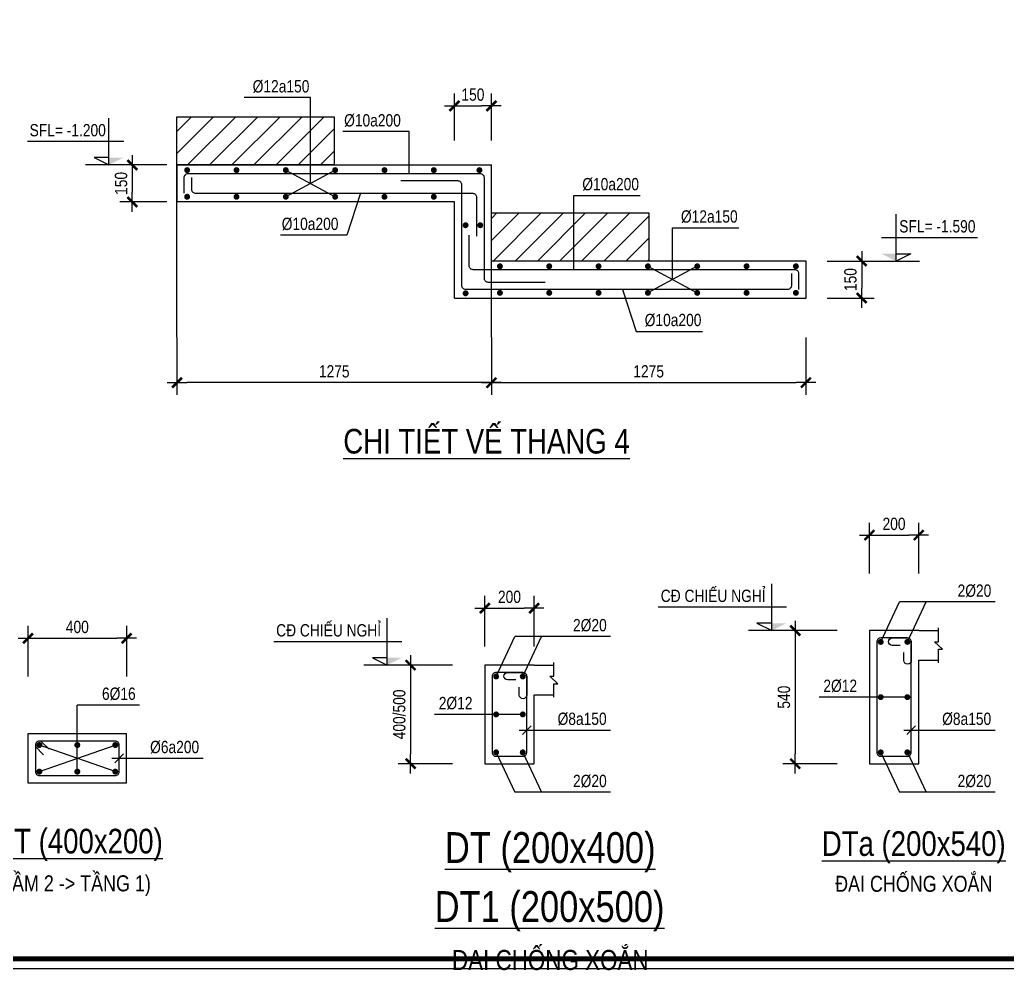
# Model space of a CAD drawing. Header units: millimetres. Extents: x 379264 to 1158416, y -283062 to 356890.
# Drawn here: x 1123054 to 1133062, y -30417 to -20778 of the extents above; entities that cross this region are included whole.
import ezdxf
from ezdxf.enums import TextEntityAlignment as Align

# ---------------------------------------------------------------- set-up
doc = ezdxf.new("R2010")
doc.units = ezdxf.units.MM
doc.linetypes.add('CENTER', pattern=[2, 1.25, -0.25, 0.25, -0.25])
for name, color, linetype in [('01PM. TEXT A', 3, 'Continuous'), ('02PM. TEXT B', 4, 'Continuous'), ('04PM. THIN', 7, 'Continuous'), ('05PM. FRAME', 4, 'Continuous'), ('07PM. WACO', 6, 'Continuous'), ('08PM. SSS X', 6, 'Continuous'), ('10PM. REBAR', 1, 'Continuous'), ('11PM. DIM', 2, 'Continuous'), ('12PM. GRID', 8, 'CENTER'), ('13PM. HATCH', 8, 'Continuous'), ('CHI TIET THANG SAN VUON$0$Number Step', 94, 'Continuous')]:
    doc.layers.add(name, color=color, linetype=linetype)
doc.styles.add('[PMDC2013]STYLE', font='arial.ttf', dxfattribs={"width": 0.8})
doc.dimstyles.new('20', dxfattribs={"dimtxt": 250, "dimasz": 200, "dimexe": 250, "dimexo": 0, "dimgap": 100, "dimtad": 1, "dimdec": 0, "dimlfac": 0.2, "dimzin": 0, "dimdsep": 46, "dimtxsty": '[PMDC2013]STYLE', "dimblk": 'TICK', "dimcen": 0, "dimdle": 300, "dimclrd": 2, "dimclre": 2, "dimclrt": 4, "dimadec": 0, "dimazin": 0, "dimtfac": 0.004, "dimtdec": 0, "dimtix": 1, "dimtmove": 2, "dimatfit": 3, "dimldrblk": 'TICK', "dimfxl": 1, "dimtvp": 0.8, "dimtolj": 1, "dimtzin": 0, "dimarcsym": 0})

# ---------------------------------------------------------------- blocks, each defined once
blk = doc.blocks.new('CHG_XX_Khung ten')
blk.add_lwpolyline([(15, 579), (826, 579), (826, 15), (15, 15)], close=True)
at = {"color": 4, "linetype": 'Continuous', "const_width": 1}
blk.add_lwpolyline([(17, 577), (824, 577), (824, 17), (17, 17)], close=True, dxfattribs=at)
blk = doc.blocks.new('TICK')
at = {"color": 0, "linetype": 'ByBlock'}
blk.add_line((1, 0), (-1, 0), dxfattribs=at)
at = {"color": 7, "linetype": 'ByBlock', "const_width": 0.25}
blk.add_lwpolyline([(-0.5, -0.5), (0.5, 0.5)], dxfattribs=at)
blk = doc.blocks.new('*D1543')
at = {"layer": '11PM. DIM', "color": 2, "lineweight": -2, "transparency": 16777216}
for p, q in [((0, 2379), (0, 3405)), ((1000, 2379), (1000, 3405)), ((200, 3155), (800, 3155))]:
    blk.add_line(p, q, dxfattribs=at)
at = {"layer": 'Defpoints', "color": 0, "transparency": 16777216}
for p in [(1000, 3155), (0, 2379), (1000, 2379)]:
    blk.add_point(p, dxfattribs=at)
at = {"layer": '11PM. DIM', "color": 2, "lineweight": -2, "transparency": 16777216, "xscale": 200, "yscale": 200, "zscale": 200, "rotation": 180}
blk.add_blockref('TICK', (0, 3155), dxfattribs=at)
at = {"layer": '11PM. DIM', "color": 2, "lineweight": -2, "transparency": 16777216, "xscale": 200, "yscale": 200, "zscale": 200}
blk.add_blockref('TICK', (1000, 3155), dxfattribs=at)
at = {"layer": '11PM. DIM', "color": 4, "transparency": 16777216, "insert": (500, 3383), "char_height": 250, "attachment_point": 5, "style": '[PMDC2013]STYLE'}
blk.add_mtext('\\A1;200', dxfattribs=at)
blk = doc.blocks.new('*D1544')
at = {"layer": '11PM. DIM', "color": 2, "lineweight": -2, "transparency": 16777216}
for p, q in [((-653, 2000), (-1753, 2000)), ((-1503, 1800), (-1503, 200)), ((-653, 0), (-1753, 0))]:
    blk.add_line(p, q, dxfattribs=at)
at = {"layer": 'Defpoints', "color": 0, "transparency": 16777216}
for p in [(-653, 2000), (-1503, 0), (-653, 0)]:
    blk.add_point(p, dxfattribs=at)
at = {"layer": '11PM. DIM', "color": 2, "lineweight": -2, "transparency": 16777216, "xscale": 200, "yscale": 200, "zscale": 200}
for p, rotation in [((-1503, 2000), 90), ((-1503, 0), 270)]:
    blk.add_blockref('TICK', p, dxfattribs=dict(at, rotation=rotation))
at = {"layer": '11PM. DIM', "color": 4, "transparency": 16777216, "insert": (-1733, 1000), "char_height": 250, "width": 1149.72, "attachment_point": 5, "rotation": 90, "style": '[PMDC2013]STYLE'}
blk.add_mtext('\\A1;400/500', dxfattribs=at)
blk = doc.blocks.new('*U5')
at = {"layer": '08PM. SSS X'}
blk.add_lwpolyline([(230, 150), (770, 150, 0.414214), (850, 230), (850, 1770, 0.414214), (770, 1850), (230, 1850, 0.414214), (150, 1770), (150, 230, 0.414214)], format="xyb", close=True, dxfattribs=at)
blk = doc.blocks.new('*U806')
at = {"layer": '04PM. THIN'}
for p, q in [((0, 0), (0, 950)), ((-300, 475), (2300, 475)), ((0, 150), (300, 150)), ((300, 150), (0, 0))]:
    blk.add_line(p, q, dxfattribs=at)
at = {"layer": '04PM. THIN', "linetype": 'ByBlock'}
blk.add_line((-475, 0), (475, 0), dxfattribs=at)
at = {"layer": '04PM. THIN'}
blk.add_solid([(0, 0), (0, 150), (-300, 150)], dxfattribs=at)
blk = doc.blocks.new('*D530')
at = {"layer": '11PM. DIM', "color": 2, "lineweight": -2, "transparency": 16777216}
for p, q in [((591912, -17457), (591912, -16431)), ((593912, -17457), (593912, -16431)), ((592112, -16681), (593712, -16681))]:
    blk.add_line(p, q, dxfattribs=at)
at = {"layer": 'Defpoints', "color": 0, "transparency": 16777216}
for p in [(593912, -16681), (591912, -17457), (593912, -17457)]:
    blk.add_point(p, dxfattribs=at)
at = {"layer": '11PM. DIM', "color": 2, "lineweight": -2, "transparency": 16777216, "xscale": 200, "yscale": 200, "zscale": 200, "rotation": 180}
blk.add_blockref('TICK', (591912, -16681), dxfattribs=at)
at = {"layer": '11PM. DIM', "color": 2, "lineweight": -2, "transparency": 16777216, "xscale": 200, "yscale": 200, "zscale": 200}
blk.add_blockref('TICK', (593912, -16681), dxfattribs=at)
at = {"layer": '11PM. DIM', "color": 4, "transparency": 16777216, "insert": (592912, -16453), "char_height": 250, "attachment_point": 5, "style": '[PMDC2013]STYLE'}
blk.add_mtext('\\A1;400', dxfattribs=at)
blk = doc.blocks.new('*D531')
at = {"layer": '11PM. DIM', "color": 2, "lineweight": -2, "transparency": 16777216}
for p, q in [((591338, -18616), (590238, -18616)), ((590488, -18816), (590488, -19416)), ((591338, -19616), (590238, -19616))]:
    blk.add_line(p, q, dxfattribs=at)
at = {"layer": 'Defpoints', "color": 0, "transparency": 16777216}
for p in [(591338, -18616), (590488, -19616), (591338, -19616)]:
    blk.add_point(p, dxfattribs=at)
at = {"layer": '11PM. DIM', "color": 2, "lineweight": -2, "transparency": 16777216, "xscale": 200, "yscale": 200, "zscale": 200}
for p, rotation in [((590488, -18616), 90), ((590488, -19616), 270)]:
    blk.add_blockref('TICK', p, dxfattribs=dict(at, rotation=rotation))
at = {"layer": '11PM. DIM', "color": 4, "transparency": 16777216, "insert": (590260, -19116), "char_height": 250, "attachment_point": 5, "rotation": 90, "style": '[PMDC2013]STYLE'}
blk.add_mtext('\\A1;200', dxfattribs=at)
blk = doc.blocks.new('*U581')
at = {"layer": '08PM. SSS X'}
blk.add_lwpolyline([(230, 150), (1770, 150, 0.414214), (1850, 230), (1850, 770, 0.414214), (1770, 850), (230, 850, 0.414214), (150, 770), (150, 230, 0.414214)], format="xyb", close=True, dxfattribs=at)
blk = doc.blocks.new('*D1129')
at = {"layer": '11PM. DIM', "color": 2, "lineweight": -2, "transparency": 16777216}
for p, q in [((669778, -280684), (669778, -279657)), ((670778, -280684), (670778, -279657)), ((669978, -279907), (670578, -279907))]:
    blk.add_line(p, q, dxfattribs=at)
at = {"layer": 'Defpoints', "color": 0, "transparency": 16777216}
for p in [(670778, -279907), (669778, -280684), (670778, -280684)]:
    blk.add_point(p, dxfattribs=at)
at = {"layer": '11PM. DIM', "color": 2, "lineweight": -2, "transparency": 16777216, "xscale": 200, "yscale": 200, "zscale": 200, "rotation": 180}
blk.add_blockref('TICK', (669778, -279907), dxfattribs=at)
at = {"layer": '11PM. DIM', "color": 2, "lineweight": -2, "transparency": 16777216, "xscale": 200, "yscale": 200, "zscale": 200}
blk.add_blockref('TICK', (670778, -279907), dxfattribs=at)
at = {"layer": '11PM. DIM', "color": 4, "transparency": 16777216, "insert": (670278, -279680), "char_height": 250, "attachment_point": 5, "style": '[PMDC2013]STYLE'}
blk.add_mtext('\\A1;200', dxfattribs=at)
blk = doc.blocks.new('*D1130')
at = {"layer": '11PM. DIM', "color": 2, "lineweight": -2, "transparency": 16777216}
for p, q in [((669125, -281843), (668025, -281843)), ((668275, -282043), (668275, -284343)), ((669125, -284543), (668025, -284543))]:
    blk.add_line(p, q, dxfattribs=at)
at = {"layer": 'Defpoints', "color": 0, "transparency": 16777216}
for p in [(669125, -281843), (668275, -284543), (669125, -284543)]:
    blk.add_point(p, dxfattribs=at)
at = {"layer": '11PM. DIM', "color": 2, "lineweight": -2, "transparency": 16777216, "xscale": 200, "yscale": 200, "zscale": 200}
for p, rotation in [((668275, -281843), 90), ((668275, -284543), 270)]:
    blk.add_blockref('TICK', p, dxfattribs=dict(at, rotation=rotation))
at = {"layer": '11PM. DIM', "color": 4, "transparency": 16777216, "insert": (668047, -283193), "char_height": 250, "attachment_point": 5, "rotation": 90, "style": '[PMDC2013]STYLE'}
blk.add_mtext('\\A1;540', dxfattribs=at)
blk = doc.blocks.new('*U1184')
at = {"layer": '08PM. SSS X'}
blk.add_lwpolyline([(230, 150), (770, 150, 0.414214), (850, 230), (850, 2470, 0.414214), (770, 2550), (230, 2550, 0.414214), (150, 2470), (150, 230, 0.414214)], format="xyb", close=True, dxfattribs=at)
blk = doc.blocks.new('*D1342')
at = {"layer": '11PM. DIM', "color": 2, "lineweight": -2, "ltscale": 0.3, "transparency": 16777216}
for p, q in [((753493, -334645), (753493, -335810)), ((759867, -334645), (759867, -335810)), ((753693, -335560), (759667, -335560))]:
    blk.add_line(p, q, dxfattribs=at)
at = {"layer": 'Defpoints', "color": 0, "ltscale": 0.3, "transparency": 16777216}
for p in [(753493, -334645), (759867, -334645), (759867, -335560)]:
    blk.add_point(p, dxfattribs=at)
at = {"layer": '11PM. DIM', "color": 2, "lineweight": -2, "ltscale": 0.3, "transparency": 16777216, "xscale": 200, "yscale": 200, "zscale": 200, "rotation": 180}
blk.add_blockref('TICK', (753493, -335560), dxfattribs=at)
at = {"layer": '11PM. DIM', "color": 2, "lineweight": -2, "ltscale": 0.3, "transparency": 16777216, "xscale": 200, "yscale": 200, "zscale": 200}
blk.add_blockref('TICK', (759867, -335560), dxfattribs=at)
at = {"layer": '11PM. DIM', "color": 4, "ltscale": 0.3, "transparency": 16777216, "insert": (756680, -335332), "char_height": 250, "attachment_point": 5, "style": '[PMDC2013]STYLE'}
blk.add_mtext('\\A1;1275', dxfattribs=at)
blk = doc.blocks.new('*D1343')
at = {"layer": '11PM. DIM', "color": 2, "lineweight": -2, "ltscale": 0.3, "transparency": 16777216}
for p, q in [((747119, -334645), (747119, -335810)), ((753493, -334645), (753493, -335810)), ((753293, -335560), (747319, -335560))]:
    blk.add_line(p, q, dxfattribs=at)
at = {"layer": 'Defpoints', "color": 0, "ltscale": 0.3, "transparency": 16777216}
for p in [(747119, -334645), (753493, -334645), (747119, -335560)]:
    blk.add_point(p, dxfattribs=at)
at = {"layer": '11PM. DIM', "color": 2, "lineweight": -2, "ltscale": 0.3, "transparency": 16777216, "xscale": 200, "yscale": 200, "zscale": 200, "rotation": 180}
blk.add_blockref('TICK', (747119, -335560), dxfattribs=at)
at = {"layer": '11PM. DIM', "color": 2, "lineweight": -2, "ltscale": 0.3, "transparency": 16777216, "xscale": 200, "yscale": 200, "zscale": 200}
blk.add_blockref('TICK', (753493, -335560), dxfattribs=at)
at = {"layer": '11PM. DIM', "color": 4, "ltscale": 0.3, "transparency": 16777216, "insert": (750306, -335332), "char_height": 250, "attachment_point": 5, "style": '[PMDC2013]STYLE'}
blk.add_mtext('\\A1;1275', dxfattribs=at)
blk = doc.blocks.new('*D1344')
at = {"layer": '11PM. DIM', "color": 2, "lineweight": -2, "ltscale": 0.3, "transparency": 16777216}
for p, q in [((752743, -330647), (752743, -329697)), ((753493, -330647), (753493, -329697)), ((752943, -329947), (753293, -329947))]:
    blk.add_line(p, q, dxfattribs=at)
at = {"layer": 'Defpoints', "color": 0, "ltscale": 0.3, "transparency": 16777216}
for p in [(753493, -329947), (752743, -330647), (753493, -330647)]:
    blk.add_point(p, dxfattribs=at)
at = {"layer": '11PM. DIM', "color": 2, "lineweight": -2, "ltscale": 0.3, "transparency": 16777216, "xscale": 200, "yscale": 200, "zscale": 200, "rotation": 180}
blk.add_blockref('TICK', (752743, -329947), dxfattribs=at)
at = {"layer": '11PM. DIM', "color": 2, "lineweight": -2, "ltscale": 0.3, "transparency": 16777216, "xscale": 200, "yscale": 200, "zscale": 200}
blk.add_blockref('TICK', (753493, -329947), dxfattribs=at)
at = {"layer": '11PM. DIM', "color": 4, "ltscale": 0.3, "transparency": 16777216, "insert": (753118, -329719), "char_height": 250, "attachment_point": 5, "style": '[PMDC2013]STYLE'}
blk.add_mtext('\\A1;150', dxfattribs=at)
blk = doc.blocks.new('*D1345')
at = {"layer": '11PM. DIM', "color": 2, "lineweight": -2, "ltscale": 0.3, "transparency": 16777216}
for p, q in [((760299, -333094), (761249, -333094)), ((760999, -333294), (760999, -333644)), ((760299, -333844), (761249, -333844))]:
    blk.add_line(p, q, dxfattribs=at)
at = {"layer": 'Defpoints', "color": 0, "ltscale": 0.3, "transparency": 16777216}
for p in [(760299, -333094), (760299, -333844), (760999, -333844)]:
    blk.add_point(p, dxfattribs=at)
at = {"layer": '11PM. DIM', "color": 2, "lineweight": -2, "ltscale": 0.3, "transparency": 16777216, "xscale": 200, "yscale": 200, "zscale": 200}
for p, rotation in [((760999, -333094), 90), ((760999, -333844), 270)]:
    blk.add_blockref('TICK', p, dxfattribs=dict(at, rotation=rotation))
at = {"layer": '11PM. DIM', "color": 4, "ltscale": 0.3, "transparency": 16777216, "insert": (760771, -333469), "char_height": 250, "attachment_point": 5, "rotation": 90, "style": '[PMDC2013]STYLE'}
blk.add_mtext('\\A1;150', dxfattribs=at)
blk = doc.blocks.new('*D1346')
at = {"layer": '11PM. DIM', "color": 2, "lineweight": -2, "ltscale": 0.3, "transparency": 16777216}
for p, q in [((746913, -331144), (745963, -331144)), ((746213, -331344), (746213, -331694)), ((746913, -331894), (745963, -331894))]:
    blk.add_line(p, q, dxfattribs=at)
at = {"layer": 'Defpoints', "color": 0, "ltscale": 0.3, "transparency": 16777216}
for p in [(746913, -331144), (746213, -331894), (746913, -331894)]:
    blk.add_point(p, dxfattribs=at)
at = {"layer": '11PM. DIM', "color": 2, "lineweight": -2, "ltscale": 0.3, "transparency": 16777216, "xscale": 200, "yscale": 200, "zscale": 200}
for p, rotation in [((746213, -331144), 90), ((746213, -331894), 270)]:
    blk.add_blockref('TICK', p, dxfattribs=dict(at, rotation=rotation))
at = {"layer": '11PM. DIM', "color": 4, "ltscale": 0.3, "transparency": 16777216, "insert": (745986, -331519), "char_height": 250, "attachment_point": 5, "rotation": 90, "style": '[PMDC2013]STYLE'}
blk.add_mtext('\\A1;150', dxfattribs=at)
blk = doc.blocks.new('*U1185')
at = {"layer": '04PM. THIN'}
for p, q in [((0, 0), (0, 950)), ((-300, 475), (1650, 475)), ((0, 150), (300, 150)), ((300, 150), (0, 0))]:
    blk.add_line(p, q, dxfattribs=at)
at = {"layer": '04PM. THIN', "linetype": 'ByBlock'}
blk.add_line((-475, 0), (475, 0), dxfattribs=at)
at = {"layer": '04PM. THIN'}
blk.add_solid([(0, 0), (0, 150), (-300, 150)], dxfattribs=at)
blk = doc.blocks.new('*U682')
at = {"const_width": 60}
for points in [[(-5970, 0, -1), (-6030, 0, -1)], [(-4970, 0, -1), (-5030, 0, -1)], [(-3970, 0, -1), (-4030, 0, -1)], [(-2970, 0, -1), (-3030, 0, -1)], [(-1970, 0, -1), (-2030, 0, -1)], [(-970, 0, -1), (-1030, 0, -1)], [(30, 0, -1), (-30, 0, -1)]]:
    blk.add_lwpolyline(points, format="xyb", close=True, dxfattribs=at)
blk = doc.blocks.new('*U809')
at = {"const_width": 60}
for points in [[(-4970, 0, -1), (-5030, 0, -1)], [(-3970, 0, -1), (-4030, 0, -1)], [(-2970, 0, -1), (-3030, 0, -1)], [(-1970, 0, -1), (-2030, 0, -1)], [(-970, 0, -1), (-1030, 0, -1)], [(30, 0, -1), (-30, 0, -1)]]:
    blk.add_lwpolyline(points, format="xyb", close=True, dxfattribs=at)
blk = doc.blocks.new('*U647')
at = {"const_width": 60}
blk.add_lwpolyline([(30, 0, -1), (-30, 0, -1)], format="xyb", close=True, dxfattribs=at)
blk = doc.blocks.new('A$C1FC4012A')
at = {"layer": '04PM. THIN', "linetype": 'ByBlock'}
for p, q in [((230, 1770), (611.6, 2580)), ((2549.5, 2580), (611.6, 2580)), ((770, 1770), (1151.6, 2580)), ((770, 1000), (-1019.2, 1000)), ((700, 680.7), (2549.5, 680.7)), ((230, 230), (608.4, -580)), ((770, 230), (1148.4, -580)), ((2549.5, -580), (608.4, -580))]:
    blk.add_line(p, q, dxfattribs=at)
at = {"layer": '04PM. THIN', "linetype": 'ByBlock', "flags": 128}
blk.add_lwpolyline([(1400, 1347.3), (1400, 1622), (1480, 1622), (1320, 1772), (1400, 1772), (1400, 2054.5)], dxfattribs=at)
at = {"layer": '04PM. THIN', "const_width": 60}
for points in [[(200, 1770, 1), (260, 1770, 1)], [(740, 1770, 1), (800, 1770, 1)], [(200, 1000, 1), (260, 1000, 1)], [(740, 1000, 1), (800, 1000, 1)], [(200, 230, 1), (260, 230, 1)], [(740, 230, 1), (800, 230, 1)]]:
    blk.add_lwpolyline(points, format="xyb", close=True, dxfattribs=at)
at = {"layer": '05PM. FRAME'}
for p, q in [((1000, 2000), (0, 2000)), ((0, 2000), (0, 0)), ((1000, 2000), (1400, 2000)), ((1000, 0), (1000, 1400)), ((1000, 1400), (1400, 1400)), ((0, 0), (1000, 0))]:
    blk.add_line(p, q, dxfattribs=at)
at = {"layer": '07PM. WACO'}
blk.add_lwpolyline([(626.9, 1700), (463.8, 1700, -1), (463.8, 1850), (770, 1850, -0.4142136), (850, 1770), (850, 1392.4, -1), (700, 1392.4), (700, 1555.5)], format="xyb", dxfattribs=at)
at = {"layer": '10PM. REBAR'}
blk.add_line((761.6, 592.3), (938.4, 769), dxfattribs=at)
at = {"layer": '02PM. TEXT B', "ltscale": 500, "xscale": -1}
blk.add_blockref('*U806', (-1978.3, 2000), dxfattribs=at)
at = {"layer": '08PM. SSS X'}
blk.add_blockref('*U5', (0, 0), dxfattribs=at)
at = {"layer": '01PM. TEXT A', "style": '[PMDC2013]STYLE', "width": 0.8}
for s, p in [('%%UDT (200x400)', (1326.9, -2013.3)), ('%%UDT1 (200x500)', (1313.3, -3209.7))]:
    blk.add_text(s, height=625, dxfattribs=at).set_placement(p, align=Align.CENTER)
at = {"layer": '02PM. TEXT B', "ltscale": 500, "style": '[PMDC2013]STYLE', "width": 0.8}
blk.add_text('CĐ CHIẾU NGHỈ', height=250, dxfattribs=at).set_placement((-4228.8, 2705, 0), align=Align.MIDDLE_LEFT)
at = {"layer": '02PM. TEXT B', "color": 4, "style": '[PMDC2013]STYLE', "width": 0.8}
for s, height, p in [('2%%C20', 250, (1788.3, 2685)), ('2%%C12', 250, (-932.8, 1105)), ('%%C8a150', 250, (1475.5, 785.7)), ('2%%C20', 250, (1788.3, -475)), ('ĐAI CHỐNG XOẮN', 406.25, (-665, -4183.6))]:
    blk.add_text(s, height=height, dxfattribs=at).set_placement(p)
at = {"layer": '11PM. DIM'}
dim = blk.add_aligned_dim(p1=(0, 2378.6), p2=(1000, 2378.6), distance=776.8, dimstyle='20', override={"dimtxsty": '[PMDC2013]STYLE'}, dxfattribs=at)
dim.commit()
dim.dimension.update_dxf_attribs({"geometry": '*D1543', "text_midpoint": (500, 3383.1)})
dim = blk.add_aligned_dim(p1=(-653.3, 2000), p2=(-653.3, 0), distance=-850, text='<>/500', dimstyle='20', override={"dimtxsty": '[PMDC2013]STYLE'}, dxfattribs=at)
dim.commit()
dim.dimension.update_dxf_attribs({"geometry": '*D1544', "text_midpoint": (-1732.6, 1000)})
blk = doc.blocks.new('A$C3D863BF7')
at = {"layer": '04PM. THIN', "linetype": 'ByBlock'}
for p, q in [((2261.2, -578.6), (1000, -578.6)), ((1770, -1928.6), (230, -1388.6)), ((230, -1928.6), (1770, -1388.6)), ((1700, -1658.6), (3549.5, -1658.6))]:
    blk.add_line(p, q, dxfattribs=at)
at = {"layer": '04PM. THIN'}
blk.add_line((1000, -1928.6), (1000, -578.6), dxfattribs=at)
at = {"layer": '04PM. THIN', "const_width": 60}
for points in [[(200, -1388.6, 1), (260, -1388.6, 1)], [(970, -1388.6, 1), (1030, -1388.6, 1)], [(1740, -1388.6, 1), (1800, -1388.6, 1)], [(200, -1928.6, 1), (260, -1928.6, 1)], [(970, -1928.6, -1), (1030, -1928.6, -1)], [(1740, -1928.6, 1), (1800, -1928.6, 1)]]:
    blk.add_lwpolyline(points, format="xyb", close=True, dxfattribs=at)
at = {"layer": '05PM. FRAME'}
for p, q in [((2000, -1158.6), (0, -1158.6)), ((0, -1158.6), (0, -2158.6)), ((2000, -2158.6), (2000, -1158.6)), ((0, -2158.6), (2000, -2158.6))]:
    blk.add_line(p, q, dxfattribs=at)
at = {"layer": '07PM. WACO'}
for p, q in [((263.5, -1308.4), (428.8, -1473.7)), ((150, -1421.9), (315.3, -1587.2))]:
    blk.add_line(p, q, dxfattribs=at)
at = {"layer": '10PM. REBAR'}
blk.add_line((1761.6, -1747), (1938.4, -1570.2), dxfattribs=at)
at = {"layer": '08PM. SSS X'}
blk.add_blockref('*U581', (0, -2158.6), dxfattribs=at)
at = {"layer": '01PM. TEXT A', "style": '[PMDC2013]STYLE', "width": 0.8}
blk.add_text('%%UCT (400x200)', height=500, dxfattribs=at).set_placement((1024.4, -3587.6), align=Align.CENTER)
at = {"layer": '02PM. TEXT B', "color": 4, "style": '[PMDC2013]STYLE', "width": 0.8}
for s, height, p in [('6%%C16', 250, (1500, -473.6)), ('%%C6a200', 250, (2475.5, -1553.6)), ('(HẦM 2 -> TẦNG 1)', 325, (-707.6, -4356.3))]:
    blk.add_text(s, height=height, dxfattribs=at).set_placement(p)
at = {"layer": '11PM. DIM'}
for p1, p2, distance, picture, middle in [((0, 0), (2000, 0), 776.8, '*D530', (1000, 1004.4)), ((-573.7, -1158.6), (-573.7, -2158.6), -850, '*D531', (-1651.3, -1658.6))]:
    dim = blk.add_aligned_dim(p1=p1, p2=p2, distance=distance, dimstyle='20', override={"dimtxsty": '[PMDC2013]STYLE'}, dxfattribs=at)
    dim.commit()
    dim.dimension.update_dxf_attribs({"geometry": picture, "text_midpoint": middle, "insert": (-591911.7, 17457.4)})
blk = doc.blocks.new('A$C11FB7872')
at = {"layer": '04PM. THIN', "linetype": 'ByBlock'}
for p, q in [((230, -230), (611.6, 580)), ((2549.5, 580), (611.6, 580)), ((770, -230), (1151.6, 580)), ((770, -1350), (-1019.2, -1350)), ((700, -2019.3), (2549.5, -2019.3)), ((230, -2470), (608.4, -3280)), ((770, -2470), (1148.4, -3280)), ((2549.5, -3280), (608.4, -3280))]:
    blk.add_line(p, q, dxfattribs=at)
at = {"layer": '04PM. THIN', "linetype": 'ByBlock', "flags": 128}
blk.add_lwpolyline([(1400, -652.7), (1400, -378), (1480, -378), (1320, -228), (1400, -228), (1400, 54.5)], dxfattribs=at)
at = {"layer": '04PM. THIN', "const_width": 60}
for points in [[(200, -230, 1), (260, -230, 1)], [(740, -230, 1), (800, -230, 1)], [(200, -1350, 1), (260, -1350, 1)], [(740, -1350, 1), (800, -1350, 1)], [(200, -2470, 1), (260, -2470, 1)], [(740, -2470, 1), (800, -2470, 1)]]:
    blk.add_lwpolyline(points, format="xyb", close=True, dxfattribs=at)
at = {"layer": '05PM. FRAME'}
for p, q in [((1000, 0), (0, 0)), ((0, 0), (0, -2700)), ((1000, 0), (1400, 0)), ((1000, -2700), (1000, -600)), ((1000, -600), (1400, -600)), ((0, -2700), (1000, -2700))]:
    blk.add_line(p, q, dxfattribs=at)
at = {"layer": '07PM. WACO'}
blk.add_lwpolyline([(626.9, -300), (463.8, -300, -1), (463.8, -150), (770, -150, -0.4142136), (850, -230), (850, -607.6, -1), (700, -607.6), (700, -444.5)], format="xyb", dxfattribs=at)
at = {"layer": '10PM. REBAR'}
blk.add_line((761.6, -2107.7), (938.4, -1931), dxfattribs=at)
at = {"layer": '02PM. TEXT B', "ltscale": 500, "xscale": -1}
blk.add_blockref('*U806', (-1978.3, 0), dxfattribs=at)
at = {"layer": '08PM. SSS X'}
blk.add_blockref('*U1184', (0, -2700), dxfattribs=at)
at = {"layer": '01PM. TEXT A', "style": '[PMDC2013]STYLE', "width": 0.8}
blk.add_text('%%UDTa (200x540)', height=500, dxfattribs=at).set_placement((899.8, -4569.5), align=Align.CENTER)
at = {"layer": '02PM. TEXT B', "ltscale": 500, "style": '[PMDC2013]STYLE', "width": 0.8}
blk.add_text('CĐ CHIẾU NGHỈ', height=250, dxfattribs=at).set_placement((-4228.8, 705, 0), align=Align.MIDDLE_LEFT)
at = {"layer": '02PM. TEXT B', "color": 4, "style": '[PMDC2013]STYLE', "width": 0.8}
for s, height, p in [('2%%C20', 250, (1788.3, 685)), ('2%%C12', 250, (-932.8, -1245)), ('%%C8a150', 250, (1475.5, -1914.3)), ('2%%C20', 250, (1788.3, -3175)), ('ĐAI CHỐNG XOẮN', 325, (-693.7, -5298.2))]:
    blk.add_text(s, height=height, dxfattribs=at).set_placement(p)
at = {"layer": '11PM. DIM'}
for p1, p2, distance, picture, middle in [((0, 1158.6), (1000, 1158.6), 776.8, '*D1129', (500, 2163.1)), ((-653.3, 0), (-653.3, -2700), -850, '*D1130', (-1731, -1350))]:
    dim = blk.add_aligned_dim(p1=p1, p2=p2, distance=distance, dimstyle='20', override={"dimtxsty": '[PMDC2013]STYLE'}, dxfattribs=at)
    dim.commit()
    dim.dimension.update_dxf_attribs({"geometry": picture, "text_midpoint": middle, "insert": (-669778, 281842.8)})
blk = doc.blocks.new('A$C7FF93DE8')
at = {"layer": '13PM. HATCH'}
h = blk.add_hatch(dxfattribs=at)
h.set_pattern_fill('ANSI31', color=256, scale=100, style=0)
h.set_pattern_definition([(45, (-11431, -10983.06), (-224.5064, 224.5064), [])])
h.paths.add_polyline_path([(0, 0), (3190.9, 0), (3190.9, -978.3), (0, -978.3)])
h = blk.add_hatch(dxfattribs=at)
h.set_pattern_fill('ANSI31', color=256, scale=100, style=0)
h.set_pattern_definition([(45, (-17809.18, -12933.06), (-224.5064, 224.5064), [])])
h.paths.add_polyline_path([(6378.2, -1950), (9569.1, -1950), (9569.1, -2928.3), (6378.2, -2928.3)])
at = {"layer": '04PM. THIN'}
for p, q in [((2210, -1083.3), (3210, -1623.3)), ((3210, -1083.3), (2210, -1623.3)), ((10550, -3033.3), (9550, -3573.3)), ((9550, -3033.3), (10550, -3573.3))]:
    blk.add_line(p, q, dxfattribs=at)
at = {"layer": '04PM. THIN', "flags": 128}
for points in [[(2710, -1353.3), (2710, 386.7), (1368.6, 386.7)], [(4710, -1153.3), (4710, -303.3), (3368.6, -303.3)], [(3725.9, -1553.3), (3445.1, -2403.3), (2103.7, -2403.3)], [(8050, -3103.3), (8050, -1597.9), (9391.4, -1597.9)], [(10050, -3303.3), (10050, -2253.3), (11391.4, -2253.3)], [(9034.1, -3503.3), (9314.9, -4353.3), (10656.3, -4353.3)]]:
    blk.add_lwpolyline(points, dxfattribs=at)
at = {"layer": '05PM. FRAME', "ltscale": 0.25}
for p, q in [((0, -978.3), (6378.2, -978.3)), ((0, -978.3), (0, -1728.3)), ((5628.2, -1728.3), (0, -1728.3)), ((5628.2, -3678.3), (5628.2, -1728.3))]:
    blk.add_line(p, q, dxfattribs=at)
for points in [[(0, 0), (3190.9, 0), (3190.9, -978.3), (0, -978.3)], [(6378.2, -1950), (9569.1, -1950), (9569.1, -2928.3), (6378.2, -2928.3)]]:
    blk.add_lwpolyline(points, close=True, dxfattribs=at)
blk.add_lwpolyline([(5628.2, -3678.3), (12760, -3678.3), (12760, -2928.3), (6378.2, -2928.3), (6378.2, -978.3)], dxfattribs=at)
at = {"layer": '08PM. SSS X', "ltscale": 400, "flags": 128}
for points in [[(150, -1553.3), (150, -1233.3, -0.4142136), (230, -1153.3), (6148.2, -1153.3, -0.4142136), (6228.2, -1233.3), (6228.2, -3273.3, 0.4142136), (6308.2, -3353.3), (7468, -3353.3)], [(300, -1233.3), (300, -1473.3, 0.4142136), (380, -1553.3), (5998.2, -1553.3, -0.4142136), (6078.2, -1633.3), (6078.2, -2420.6)], [(12460, -3183.3), (12460, -3423.3, -0.4142136), (12380, -3503.3), (5858.2, -3503.3, -0.4142136), (5778.2, -3423.3), (5778.2, -1383.3, 0.4142136), (5698.2, -1303.3), (4540.8, -1303.3)], [(12610, -3503.3), (12610, -3183.3, 0.4142136), (12530, -3103.3), (6008.2, -3103.3, -0.4142136), (5928.2, -3023.3), (5928.2, -2399.7)]]:
    blk.add_lwpolyline(points, format="xyb", dxfattribs=at)
at = {"layer": '12PM. GRID', "ltscale": 3}
for p, q in [((0, -4479), (0, -978.3)), ((6378.2, -4479), (6378.2, -978.3))]:
    blk.add_line(p, q, dxfattribs=at)
at = {"layer": '02PM. TEXT B', "ltscale": 500, "xscale": -1}
blk.add_blockref('*U1185', (-1376.4, -978.3), dxfattribs=at)
at = {"layer": '02PM. TEXT B', "ltscale": 500}
blk.add_blockref('*U1185', (14582.2, -2928.3), dxfattribs=at)
at = {"layer": '04PM. THIN', "xscale": -1}
for name, p in [('*U809', (210, -1083.3)), ('*U647', (5854.5, -2201.2)), ('*U647', (5854.5, -3582.3))]:
    blk.add_blockref(name, p, dxfattribs=at)
at = {"layer": '04PM. THIN'}
for name, p in [('*U647', (6134.6, -1083.3)), ('*U647', (6151.9, -2201.2)), ('*U682', (12550, -3033.3))]:
    blk.add_blockref(name, p, dxfattribs=at)
at = {"layer": '04PM. THIN', "rotation": 180}
blk.add_blockref('*U809', (210, -1623.3), dxfattribs=at)
at = {"layer": '04PM. THIN', "xscale": -1, "rotation": 180}
blk.add_blockref('*U682', (12550, -3573.3), dxfattribs=at)
at = {"layer": '01PM. TEXT A', "style": '[PMDC2013]STYLE', "width": 0.8}
blk.add_text('%%UCHI TIẾT VẾ THANG 4', height=500, dxfattribs=at).set_placement((6278.3, -6831.5), align=Align.CENTER)
at = {"layer": '02PM. TEXT B', "color": 4, "style": '[PMDC2013]STYLE', "width": 0.8}
for s, p in [('%%C12a150', (1538.7, 491.7)), ('%%C10a200', (3392.3, -198.3)), ('%%C10a200', (8220, -1492.9)), ('%%C12a150', (10220, -2148.3)), ('%%C10a200', (2127.4, -2298.3)), ('%%C10a200', (9485, -4248.3))]:
    blk.add_text(s, height=250, dxfattribs=at).set_placement(p)
at = {"layer": '02PM. TEXT B', "ltscale": 500, "style": '[PMDC2013]STYLE', "width": 0.8}
for s, p in [('SFL= -1.200', (-2983.5, -273.3, 0)), ('SFL= -1.590', (14644.8, -2223.3, 0))]:
    blk.add_text(s, height=250, dxfattribs=at).set_placement(p, align=Align.MIDDLE_LEFT)
at = {"layer": '11PM. DIM', "ltscale": 0.3}
dim = blk.add_linear_dim(base=(6378.2, 219), p1=(5628.2, -481), p2=(6378.2, -481), dimstyle='20', override={"dimtxsty": '[PMDC2013]STYLE'}, dxfattribs=at)
dim.commit()
dim.dimension.update_dxf_attribs({"geometry": '*D1344', "text_midpoint": (6003.2, 446.7), "insert": (-747114.8, 330165.9)})
for base, p1, p2, picture, middle in [((-901.4, -1728.3), (-201.4, -978.3), (-201.4, -1728.3), '*D1346', (-1129, -1353.3)), ((13884.2, -3678.3), (13184.2, -2928.3), (13184.2, -3678.3), '*D1345', (13656.6, -3303.3))]:
    dim = blk.add_linear_dim(base=base, p1=p1, p2=p2, angle=270, dimstyle='20', override={"dimtxsty": '[PMDC2013]STYLE'}, dxfattribs=at)
    dim.commit()
    dim.dimension.update_dxf_attribs({"geometry": picture, "text_midpoint": middle, "insert": (-747114.8, 330165.9)})
dim = blk.add_linear_dim(base=(4.4, -5394.2), p1=(6378.2, -4479), p2=(4.4, -4479), dimstyle='20', dxfattribs=at)
dim.commit()
dim.dimension.update_dxf_attribs({"geometry": '*D1343', "text_midpoint": (3191.3, -5166.5), "insert": (-747114.8, 330165.9)})
dim = blk.add_linear_dim(base=(12752, -5394.2), p1=(6378.2, -4479), p2=(12752, -4479), angle=180, dimstyle='20', dxfattribs=at)
dim.commit()
dim.dimension.update_dxf_attribs({"geometry": '*D1342', "text_midpoint": (9565.1, -5166.5), "insert": (-747114.8, 330165.9)})

msp = doc.modelspace()

# ---------------------------------------------------------------- block references
at = {"layer": '04PM. THIN', "xscale": 50, "yscale": 50, "zscale": 50}
msp.add_blockref('CHG_XX_Khung ten', (1114379.92, -31152.33), dxfattribs=at)

# ---------------------------------------------------------------- next in the draw order: block references
at = {"xscale": 0.5, "yscale": 0.5, "zscale": 0.5}
msp.add_blockref('A$C11FB7872', (1131664.7, -26972.37), dxfattribs=at)
at = {"layer": '11PM. DIM', "xscale": 0.5, "yscale": 0.5, "zscale": 0.5}
for name, p in [('A$C1FC4012A', (1127766.92, -28322.37)), ('A$C3D863BF7', (1123137.03, -27438.58))]:
    msp.add_blockref(name, p, dxfattribs=at)
at = {"layer": 'CHI TIET THANG SAN VUON$0$Number Step', "xscale": 0.5, "yscale": 0.5, "zscale": 0.5}
msp.add_blockref('A$C7FF93DE8', (1124645.11, -21761.22), dxfattribs=at)

doc.saveas('drawing.dxf')
